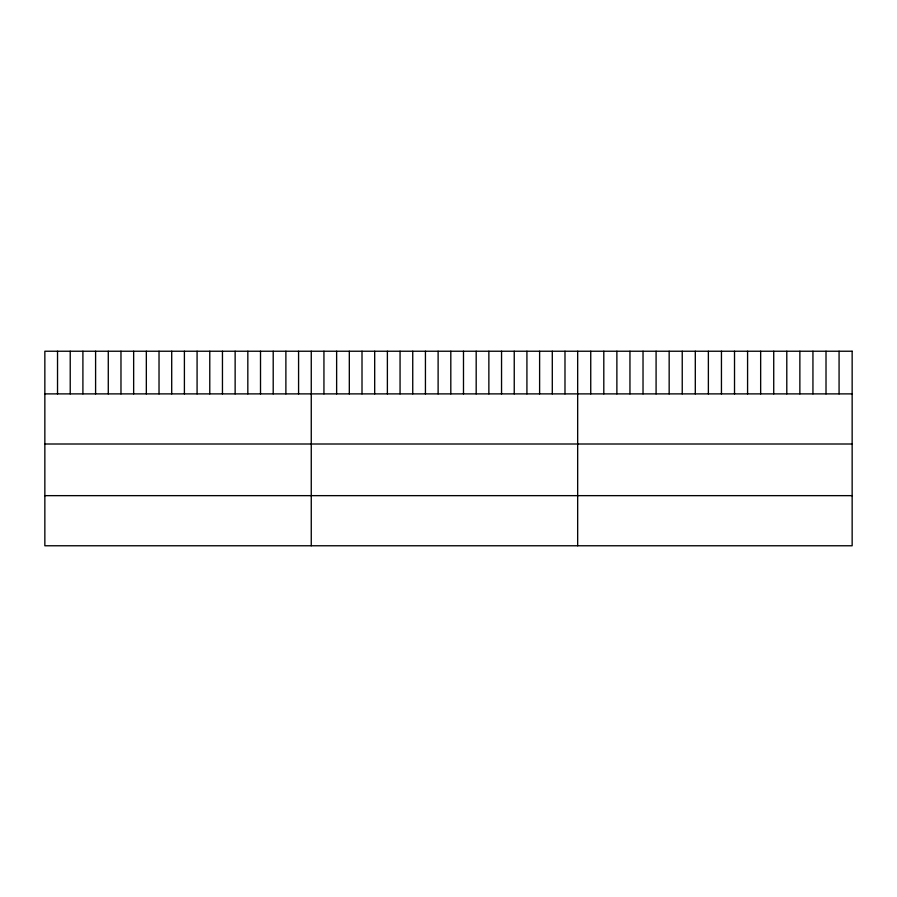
<?xml version="1.0" encoding="UTF-8"?>
<svg xmlns="http://www.w3.org/2000/svg" width="897" height="897" viewBox="0 0 897 897"><rect width="100%" height="100%" fill="white"/><g stroke="black" fill="none" stroke-linecap="round" stroke-linejoin="round"><path stroke-width="1.35" d="M44.85 393.884L852.15 393.884M44.85 444.004L852.15 444.004M44.85 495.649L852.15 495.649M839.076 351.232L839.076 393.884M826.014 351.232L826.014 393.884M812.94 351.232L812.94 393.884M799.866 351.232L799.866 393.884M786.792 351.232L786.792 393.884M773.73 351.232L773.73 393.884M760.656 351.232L760.656 393.884M747.582 351.232L747.582 393.884M734.52 351.232L734.52 393.884M721.446 351.232L721.446 393.884M708.372 351.232L708.372 393.884M695.298 351.232L695.298 393.884M682.236 351.232L682.236 393.884M669.162 351.232L669.162 393.884M656.088 351.232L656.088 393.884M643.026 351.232L643.026 393.884M629.952 351.232L629.952 393.884M616.878 351.232L616.878 393.884M603.804 351.232L603.804 393.884M590.742 351.232L590.742 393.884M577.668 351.232L577.668 545.768M564.987 351.232L564.987 393.884M552.294 351.232L552.294 393.884M539.613 351.232L539.613 393.884M526.92 351.232L526.92 393.884M514.239 351.232L514.239 393.884M501.546 351.232L501.546 393.884M488.865 351.232L488.865 393.884M476.184 351.232L476.184 393.884M463.491 351.232L463.491 393.884M450.81 351.232L450.81 393.884M438.117 351.232L438.117 393.884M425.436 351.232L425.436 393.884M412.743 351.232L412.743 393.884M400.062 351.232L400.062 393.884M387.381 351.232L387.381 393.884M374.688 351.232L374.688 393.884M362.007 351.232L362.007 393.884M349.314 351.232L349.314 393.884M336.633 351.232L336.633 393.884M323.94 351.232L323.94 393.884M311.259 351.232L311.259 545.768M298.578 351.232L298.578 393.884M285.885 351.232L285.885 393.884M273.204 351.232L273.204 393.884M260.511 351.232L260.511 393.884M247.83 351.232L247.83 393.884M235.137 351.232L235.137 393.884M222.456 351.232L222.456 393.884M209.775 351.232L209.775 393.884M197.082 351.232L197.082 393.884M184.401 351.232L184.401 393.884M171.708 351.232L171.708 393.884M159.027 351.232L159.027 393.884M146.334 351.232L146.334 393.884M133.653 351.232L133.653 393.884M120.972 351.232L120.972 393.884M108.279 351.232L108.279 393.884M95.598 351.232L95.598 393.884M82.905 351.232L82.905 393.884M70.224 351.232L70.224 393.884M57.531 351.232L57.531 393.884M852.15 351.232L44.85 351.232L44.85 545.768L852.15 545.768L852.15 351.232"/></g></svg>
